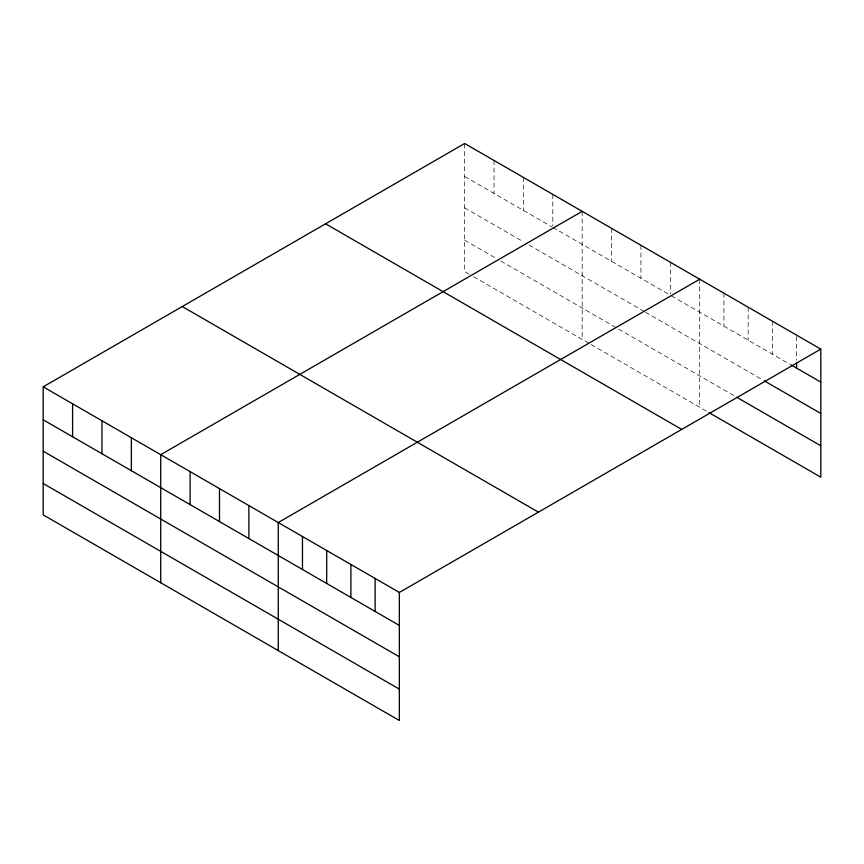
<?xml version="1.0" encoding="UTF-8"?>
<svg xmlns="http://www.w3.org/2000/svg" width="864" height="864" viewBox="0 0 864 864"><rect width="100%" height="100%" fill="white"/><g stroke="black" fill="none" stroke-linecap="round" stroke-linejoin="round"><path stroke-width="0.65" stroke-dasharray="4.32 3.24" d="M464.659 176.483L551.675 226.714M552.798 227.372L669.2 294.57M671.458 295.877L789.664 364.122M464.659 207.857L523.422 241.78M529.07 245.041L644.339 311.591M645.473 312.239L763.139 380.182M464.659 240.181L496.303 258.444M500.818 261.058L735.458 396.522M469.174 274.169L464.659 271.555L464.659 143.5M473.699 276.772L590.09 343.98M591.224 344.628L707.789 411.923M796.586 336.452L796.586 360.202M772.362 321.16L772.362 354.132M748.148 307.174L748.148 340.146M723.924 293.188L723.924 326.171M699.71 279.212L699.71 407.257M670.334 262.246L670.334 293.9M640.948 245.279L640.948 278.262M611.561 228.323L611.561 261.295M582.185 211.356L582.185 339.412M552.798 194.389L552.798 226.055M523.422 177.433L523.422 210.406M494.035 160.466L494.035 193.439"/><path stroke-width="1.3" d="M820.8 349.121L464.659 143.5L43.2 386.824L43.2 514.879L399.341 720.5L399.341 592.445L820.8 349.121L820.8 477.176L708.934 412.592M582.185 211.356L160.726 454.68L160.726 582.736M699.71 279.212L278.251 522.536L278.251 650.592M790.819 364.781L820.8 382.093M764.294 380.851L820.8 413.467M736.614 397.192L820.8 445.792M325.577 223.798L681.718 429.419M182.282 306.536L538.423 512.147M43.2 386.824L399.341 592.445M43.2 419.807L399.341 625.417M43.2 451.181L399.341 656.791M43.2 483.505L399.341 689.126M796.586 362.837L796.586 368.118M375.127 578.459L375.127 611.442M350.903 564.484L350.903 597.456M326.689 550.498L326.689 583.481M302.476 536.522L302.476 569.495M248.875 505.57L248.875 538.553M219.488 488.614L219.488 521.586M190.112 471.647L190.112 504.619M131.35 437.724L131.35 470.696M101.963 420.757L101.963 453.73M72.587 403.79L72.587 436.763"/></g></svg>
